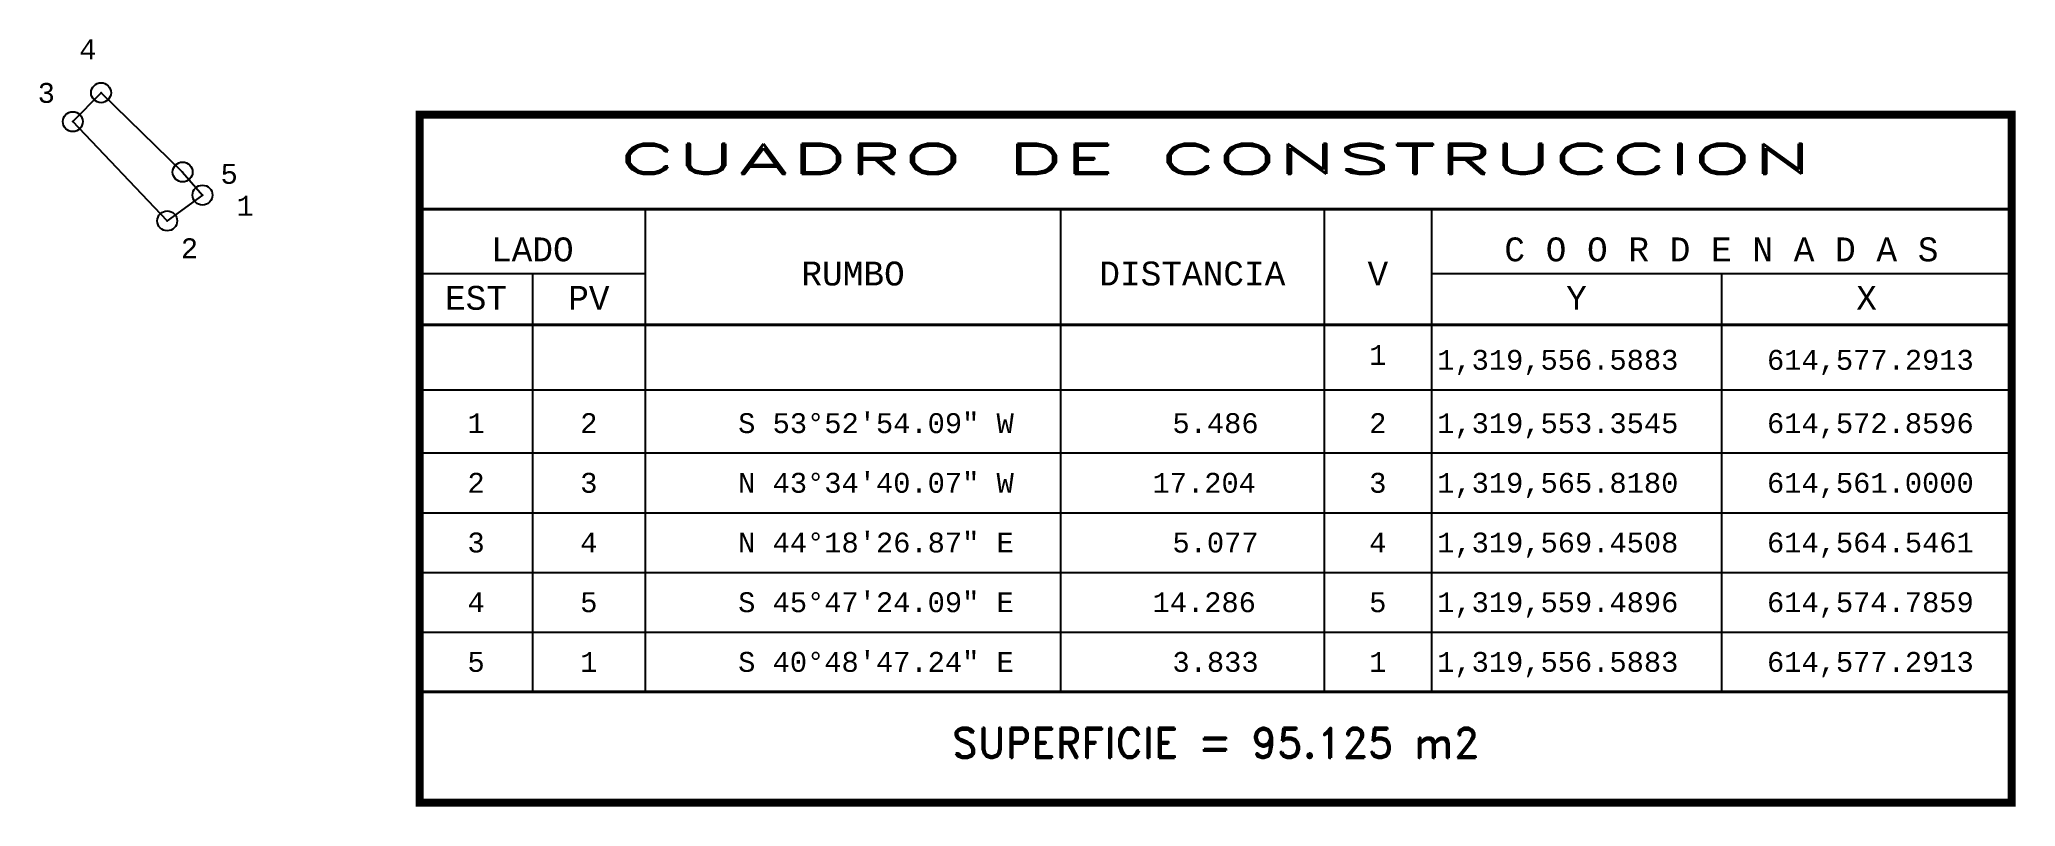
# Model space of a CAD drawing. Header units: millimetres. Extents: x 614557 to 614805, y 1319480 to 1319576.
import ezdxf
from ezdxf.enums import TextEntityAlignment as Align

# ---------------------------------------------------------------- set-up
doc = ezdxf.new("R2010")
doc.units = ezdxf.units.MM
doc.header["$PDMODE"] = 32
doc.header["$PDSIZE"] = 2.5
for name, color, linetype in [('CVL_CUADCON', 1, 'Continuous'), ('CVL_CUADCON_LIN', 8, 'Continuous'), ('CVL_CUADCON_TIT', 1, 'Continuous'), ('CVL_CUADCON_TX', 2, 'Continuous'), ('CVL_PUNTO', 2, 'Continuous'), ('CVL_PUNTO_NUM', 2, 'Continuous')]:
    doc.layers.add(name, color=color, linetype=linetype)
doc.styles.add('HUECA1', font='hueca1.shx')
doc.styles.add('MONOTXT4', font='monotxt4.shx')

msp = doc.modelspace()

# ---------------------------------------------------------------- linework, layer by layer
at = {"flags": 128}
msp.add_lwpolyline([(614577.29, 1319556.59), (614572.86, 1319553.35), (614561, 1319565.82), (614564.55, 1319569.45), (614574.79, 1319559.49), (614577.29, 1319556.59)], dxfattribs=at)
at = {"layer": 'CVL_CUADCON', "color": 1, "linetype": 'Continuous', "const_width": 1, "flags": 128}
msp.add_lwpolyline([(614604.57, 1319566.69), (614804.51, 1319566.69), (614804.51, 1319480.27), (614604.57, 1319480.27)], close=True, dxfattribs=at)
at = {"layer": 'CVL_CUADCON', "color": 1, "linetype": 'Continuous', "const_width": 0.375, "flags": 128}
for points in [[(614604.57, 1319554.82), (614804.51, 1319554.82)], [(614604.57, 1319540.27), (614804.51, 1319540.27)], [(614604.57, 1319494.19), (614804.51, 1319494.19)]]:
    msp.add_lwpolyline(points, dxfattribs=at)
at = {"layer": 'CVL_CUADCON_LIN', "color": 8, "linetype": 'Continuous'}
for p, q in [((614632.9, 1319554.82), (614632.9, 1319494.19)), ((614685.07, 1319554.82), (614685.07, 1319494.19)), ((614718.18, 1319554.82), (614718.18, 1319494.19)), ((614731.65, 1319554.82), (614731.65, 1319494.19)), ((614604.57, 1319546.75), (614632.9, 1319546.75)), ((614618.72, 1319546.75), (614618.72, 1319494.19)), ((614731.65, 1319546.75), (614804.51, 1319546.75)), ((614768.08, 1319546.75), (614768.08, 1319494.19)), ((614604.57, 1319532.14), (614804.51, 1319532.14)), ((614604.57, 1319524.19), (614804.51, 1319524.19)), ((614604.57, 1319516.69), (614804.51, 1319516.69)), ((614604.57, 1319509.19), (614804.51, 1319509.19)), ((614604.57, 1319501.69), (614804.51, 1319501.69)), ((614604.57, 1319494.19), (614804.51, 1319494.19))]:
    msp.add_line(p, q, dxfattribs=at)
at = {"layer": 'CVL_PUNTO', "color": 2}
for p in [(614564.55, 1319569.45), (614561, 1319565.82), (614574.79, 1319559.49), (614577.29, 1319556.59), (614572.86, 1319553.35)]:
    msp.add_point(p, dxfattribs=at)

# ---------------------------------------------------------------- texts
at = {"layer": 'CVL_CUADCON_TIT', "color": 1, "style": 'HUECA1', "width": 1.758658}
msp.add_text('CUADRO DE CONSTRUCCION', height=3.75, dxfattribs=at).set_placement((614629.57, 1319559.27), (614779.51, 1319559.27), align=Align.FIT)
at = {"layer": 'CVL_CUADCON_TIT', "color": 1, "style": 'MONOTXT4'}
for s, p in [('LADO', (614618.72, 1319548.27)), ('C O O R D E N A D A S', (614768.07, 1319548.27)), ('EST', (614611.65, 1319542.18)), ('PV', (614625.82, 1319542.18)), ('Y', (614749.87, 1319542.18)), ('X', (614786.3, 1319542.18))]:
    msp.add_text(s, height=3, dxfattribs=at).set_placement(p, align=Align.CENTER)
at = {"layer": 'CVL_CUADCON_TIT', "color": 1}
for s, height, style, p in [('RUMBO', 3, 'MONOTXT4', (614659, 1319546.74)), ('DISTANCIA', 3, 'MONOTXT4', (614701.62, 1319546.74)), ('V', 3, 'MONOTXT4', (614724.92, 1319546.74)), ('SUPERFICIE = 95.125 m2', 3.75, 'HUECA1', (614704.54, 1319487.77))]:
    msp.add_text(s, height=height, dxfattribs=dict(at, style=style)).set_placement(p, align=Align.MIDDLE)
at = {"layer": 'CVL_CUADCON_TX', "color": 2, "style": 'MONOTXT4'}
for s, p in [('1', (614724.91, 1319535.26)), ('1', (614611.65, 1319526.69)), ('2', (614625.81, 1319526.69)), ('2', (614724.91, 1319526.69)), ('2', (614611.65, 1319519.19)), ('3', (614625.81, 1319519.19)), ('3', (614724.91, 1319519.19)), ('3', (614611.65, 1319511.69)), ('4', (614625.81, 1319511.69)), ('4', (614724.91, 1319511.69)), ('4', (614611.65, 1319504.19)), ('5', (614625.81, 1319504.19)), ('5', (614724.91, 1319504.19)), ('5', (614611.65, 1319496.69)), ('1', (614625.81, 1319496.69)), ('1', (614724.91, 1319496.69))]:
    msp.add_text(s, height=2.5, dxfattribs=at).set_placement(p, align=Align.CENTER)
for s, p in [('1,319,556.5883', (614732.37, 1319534.64)), ('614,577.2913', (614773.8, 1319534.64)), ('S 53%%d52\'54.09" W', (614644.57, 1319526.69)), ('5.486', (614699.12, 1319526.69)), ('1,319,553.3545', (614732.37, 1319526.69)), ('614,572.8596', (614773.8, 1319526.69)), ('N 43%%d34\'40.07" W', (614644.57, 1319519.19)), ('17.204', (614696.62, 1319519.19)), ('1,319,565.8180', (614732.37, 1319519.19)), ('614,561.0000', (614773.8, 1319519.19)), ('N 44%%d18\'26.87" E', (614644.57, 1319511.69)), ('5.077', (614699.12, 1319511.69)), ('1,319,569.4508', (614732.37, 1319511.69)), ('614,564.5461', (614773.8, 1319511.69)), ('S 45%%d47\'24.09" E', (614644.57, 1319504.19)), ('14.286', (614696.62, 1319504.19)), ('1,319,559.4896', (614732.37, 1319504.19)), ('614,574.7859', (614773.8, 1319504.19)), ('S 40%%d48\'47.24" E', (614644.57, 1319496.69)), ('3.833', (614699.12, 1319496.69)), ('1,319,556.5883', (614732.37, 1319496.69)), ('614,577.2913', (614773.8, 1319496.69))]:
    msp.add_text(s, height=2.5, dxfattribs=at).set_placement(p)
at = {"layer": 'CVL_PUNTO_NUM', "color": 2, "style": 'MONOTXT4'}
for s, p in [('4', (614561.81, 1319573.64)), ('3', (614556.59, 1319568.18)), ('5', (614579.56, 1319558.01)), ('1', (614581.57, 1319554)), ('2', (614574.57, 1319548.66))]:
    msp.add_text(s, height=2.5, dxfattribs=at).set_placement(p)

doc.saveas('drawing.dxf')
